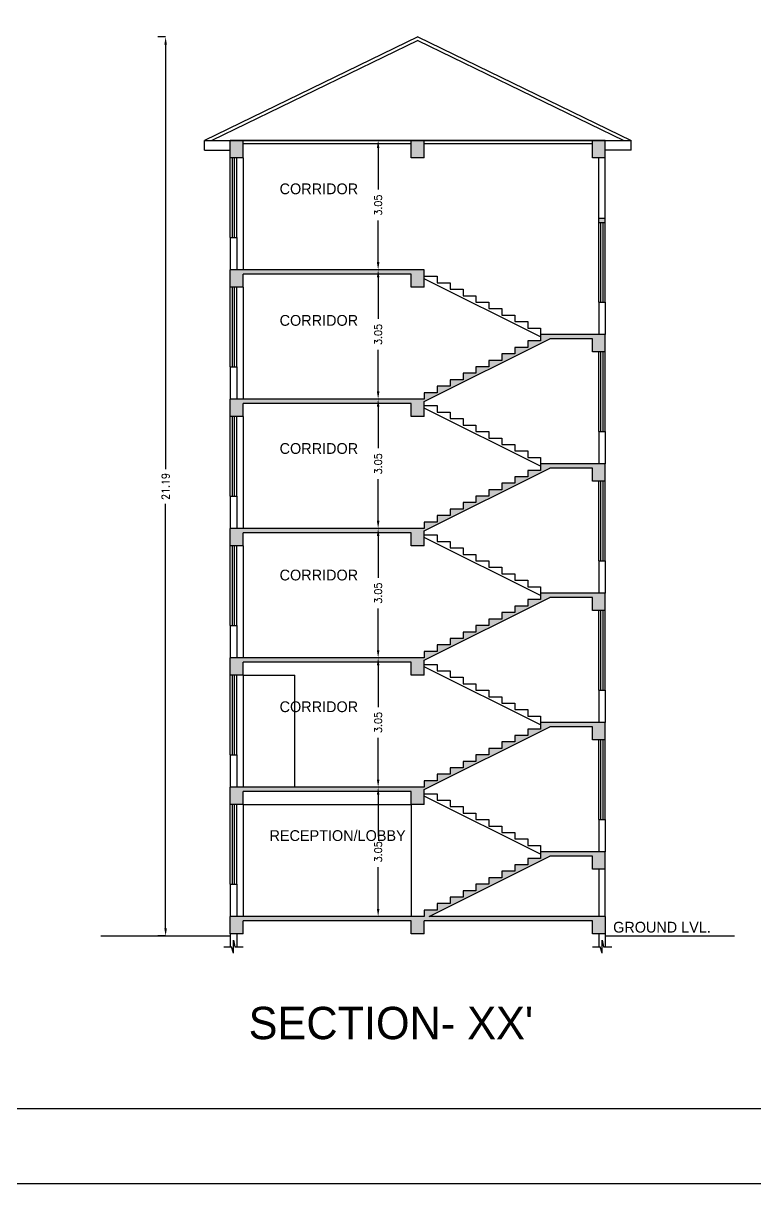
# Model space of a CAD drawing. Header units: metres. Extents: x 157 to 427, y 20 to 106.
# Drawn here: x 280.27 to 297.52, y 20.43 to 47.78 of the extents above; entities that cross this region are included whole.
import ezdxf

# ---------------------------------------------------------------- set-up
doc = ezdxf.new("R2010")
doc.units = ezdxf.units.M
doc.header["$MEASUREMENT"] = 0
for name, color, linetype in [('BLK_1_FLR_0_REGULAR_ROOM', 117, 'Continuous'), ('BLK_1_FLR_1_REGULAR_ROOM', 117, 'Continuous'), ('BLK_1_FLR_2_REGULAR_ROOM', 117, 'Continuous'), ('BLK_1_FLR_3_REGULAR_ROOM', 117, 'Continuous'), ('BLK_1_FLR_4_REGULAR_ROOM', 117, 'Continuous'), ('BLK_1_FLR_5_REGULAR_ROOM', 117, 'Continuous'), ('BLK_1_HT_OF_BLDG', 5, 'Continuous')]:
    doc.layers.add(name, color=color, linetype=linetype)
doc.styles.add('(B)SITE DIMENSION', font='GOTHIC.TTF', dxfattribs={"height": 18})
doc.styles.add('S3', font='arial.ttf', dxfattribs={"height": 225})
doc.styles.get("Standard").update_dxf_attribs({"font": 'standard'})
doc.dimstyles.new('STANDARD$0', dxfattribs={"dimscale": 100, "dimtxt": 2.5, "dimasz": 1.6, "dimexe": 2, "dimexo": 1, "dimgap": 1.5, "dimtad": 1, "dimdec": 0, "dimzin": 0, "dimdsep": 46, "dimtxsty": 'S3', "dimblk1": 'OBLIQUE', "dimblk2": 'OBLIQUE', "dimsah": 1, "dimcen": 1, "dimdle": 2, "dimclrd": 9, "dimclre": 9, "dimclrt": 7, "dimadec": 0, "dimazin": 0, "dimtfac": 1, "dimtdec": 0, "dimtofl": 0, "dimtmove": 0, "dimatfit": 3, "dimldrblk": 'OBLIQUE', "dimfxl": 1, "dimtolj": 1, "dimtzin": 0, "dimarcsym": 0})

# ---------------------------------------------------------------- blocks, each defined once
blk = doc.blocks.new('*D51')
at = {"layer": 'BLK_1_HT_OF_BLDG', "color": 0, "lineweight": -2}
for p, q in [((283.63, 47.456), (283.451, 47.456)), ((283.631, 47.276), (283.631, 37.272)), ((283.631, 26.446), (283.631, 36.45)), ((283.627, 26.266), (283.451, 26.266))]:
    blk.add_line(p, q, dxfattribs=at)
at = {"layer": 'BLK_1_HT_OF_BLDG', "color": 0}
for points in [[(283.601, 47.276), (283.661, 47.276), (283.631, 47.456)], [(283.601, 26.446), (283.661, 26.446), (283.631, 26.266)]]:
    blk.add_solid(points, dxfattribs=at)
at = {"layer": 'Defpoints', "color": 0}
for p in [(283.631, 47.456, 0.017), (283.631, 47.456), (283.631, 26.266, -2.98)]:
    blk.add_point(p, dxfattribs=at)
at = {"layer": 'BLK_1_HT_OF_BLDG', "color": 0, "insert": (283.631, 36.861), "char_height": 0.18, "attachment_point": 5, "rotation": 90}
blk.add_mtext('\\A1;21.19', dxfattribs=at)
blk = doc.blocks.new('*D58')
at = {"layer": 'BLK_1_FLR_0_REGULAR_ROOM', "color": 0, "lineweight": -2}
for p, q in [((288.641, 29.773), (288.462, 29.773)), ((288.642, 29.593), (288.642, 28.613)), ((288.642, 26.905), (288.642, 27.885)), ((288.641, 26.725), (288.462, 26.725))]:
    blk.add_line(p, q, dxfattribs=at)
at = {"layer": 'BLK_1_FLR_0_REGULAR_ROOM', "color": 0}
for points in [[(288.612, 29.593), (288.672, 29.593), (288.642, 29.773)], [(288.612, 26.905), (288.672, 26.905), (288.642, 26.725)]]:
    blk.add_solid(points, dxfattribs=at)
at = {"layer": 'Defpoints', "color": 0}
for p in [(288.642, 29.773, 0.017), (288.642, 29.773), (288.642, 26.725, 0.017)]:
    blk.add_point(p, dxfattribs=at)
at = {"layer": 'BLK_1_FLR_0_REGULAR_ROOM', "color": 0, "insert": (288.642, 28.249), "char_height": 0.18, "attachment_point": 5, "rotation": 90}
blk.add_mtext('\\A1;3.05', dxfattribs=at)
blk = doc.blocks.new('*D59')
at = {"layer": 'BLK_1_FLR_1_REGULAR_ROOM', "color": 0, "lineweight": -2}
for p, q in [((288.641, 32.822), (288.462, 32.822)), ((288.642, 32.642), (288.642, 31.662)), ((288.642, 29.953), (288.642, 30.933)), ((288.641, 29.773), (288.462, 29.773))]:
    blk.add_line(p, q, dxfattribs=at)
at = {"layer": 'BLK_1_FLR_1_REGULAR_ROOM', "color": 0}
for points in [[(288.612, 32.642), (288.672, 32.642), (288.642, 32.822)], [(288.612, 29.953), (288.672, 29.953), (288.642, 29.773)]]:
    blk.add_solid(points, dxfattribs=at)
at = {"layer": 'Defpoints', "color": 0}
for p in [(288.642, 32.822, 0.017), (288.642, 32.822), (288.642, 29.773, 0.017)]:
    blk.add_point(p, dxfattribs=at)
at = {"layer": 'BLK_1_FLR_1_REGULAR_ROOM', "color": 0, "insert": (288.642, 31.298), "char_height": 0.18, "attachment_point": 5, "rotation": 90}
blk.add_mtext('\\A1;3.05', dxfattribs=at)
blk = doc.blocks.new('*D60')
at = {"layer": 'BLK_1_FLR_2_REGULAR_ROOM', "color": 0, "lineweight": -2}
for p, q in [((288.641, 35.871), (288.462, 35.871)), ((288.642, 35.691), (288.642, 34.711)), ((288.642, 33.002), (288.642, 33.982)), ((288.641, 32.822), (288.462, 32.822))]:
    blk.add_line(p, q, dxfattribs=at)
at = {"layer": 'BLK_1_FLR_2_REGULAR_ROOM', "color": 0}
for points in [[(288.612, 35.691), (288.672, 35.691), (288.642, 35.871)], [(288.612, 33.002), (288.672, 33.002), (288.642, 32.822)]]:
    blk.add_solid(points, dxfattribs=at)
at = {"layer": 'Defpoints', "color": 0}
for p in [(288.642, 35.871, 0.017), (288.642, 35.871), (288.642, 32.822, 0.017)]:
    blk.add_point(p, dxfattribs=at)
at = {"layer": 'BLK_1_FLR_2_REGULAR_ROOM', "color": 0, "insert": (288.642, 34.346), "char_height": 0.18, "attachment_point": 5, "rotation": 90}
blk.add_mtext('\\A1;3.05', dxfattribs=at)
blk = doc.blocks.new('*D61')
at = {"layer": 'BLK_1_FLR_3_REGULAR_ROOM', "color": 0, "lineweight": -2}
for p, q in [((288.641, 38.92), (288.462, 38.92)), ((288.642, 38.74), (288.642, 37.76)), ((288.642, 36.051), (288.642, 37.031)), ((288.641, 35.871), (288.462, 35.871))]:
    blk.add_line(p, q, dxfattribs=at)
at = {"layer": 'BLK_1_FLR_3_REGULAR_ROOM', "color": 0}
for points in [[(288.612, 38.74), (288.672, 38.74), (288.642, 38.92)], [(288.612, 36.051), (288.672, 36.051), (288.642, 35.871)]]:
    blk.add_solid(points, dxfattribs=at)
at = {"layer": 'Defpoints', "color": 0}
for p in [(288.642, 38.92, 0.017), (288.642, 38.92), (288.642, 35.871, 0.017)]:
    blk.add_point(p, dxfattribs=at)
at = {"layer": 'BLK_1_FLR_3_REGULAR_ROOM', "color": 0, "insert": (288.642, 37.395), "char_height": 0.18, "attachment_point": 5, "rotation": 90}
blk.add_mtext('\\A1;3.05', dxfattribs=at)
blk = doc.blocks.new('*D62')
at = {"layer": 'BLK_1_FLR_4_REGULAR_ROOM', "color": 0, "lineweight": -2}
for p, q in [((288.641, 41.968), (288.462, 41.968)), ((288.642, 41.788), (288.642, 40.808)), ((288.642, 39.1), (288.642, 40.08)), ((288.641, 38.92), (288.462, 38.92))]:
    blk.add_line(p, q, dxfattribs=at)
at = {"layer": 'BLK_1_FLR_4_REGULAR_ROOM', "color": 0}
for points in [[(288.612, 41.788), (288.672, 41.788), (288.642, 41.968)], [(288.612, 39.1), (288.672, 39.1), (288.642, 38.92)]]:
    blk.add_solid(points, dxfattribs=at)
at = {"layer": 'Defpoints', "color": 0}
for p in [(288.642, 41.968, 0.017), (288.642, 41.968), (288.642, 38.92, 0.017)]:
    blk.add_point(p, dxfattribs=at)
at = {"layer": 'BLK_1_FLR_4_REGULAR_ROOM', "color": 0, "insert": (288.642, 40.444), "char_height": 0.18, "attachment_point": 5, "rotation": 90}
blk.add_mtext('\\A1;3.05', dxfattribs=at)
blk = doc.blocks.new('*D63')
at = {"layer": 'BLK_1_FLR_5_REGULAR_ROOM', "color": 0, "lineweight": -2}
for p, q in [((288.642, 45.017), (288.822, 45.017)), ((288.642, 44.837), (288.642, 43.857)), ((288.642, 42.148), (288.642, 43.129)), ((288.641, 41.968), (288.462, 41.968))]:
    blk.add_line(p, q, dxfattribs=at)
at = {"layer": 'BLK_1_FLR_5_REGULAR_ROOM', "color": 0}
for points in [[(288.612, 44.837), (288.672, 44.837), (288.642, 45.017)], [(288.612, 42.148), (288.672, 42.148), (288.642, 41.968)]]:
    blk.add_solid(points, dxfattribs=at)
at = {"layer": 'Defpoints', "color": 0}
for p in [(288.642, 45.017, 0.017), (288.642, 45.017), (288.642, 41.968, 0.017)]:
    blk.add_point(p, dxfattribs=at)
at = {"layer": 'BLK_1_FLR_5_REGULAR_ROOM', "color": 0, "insert": (288.642, 43.493), "char_height": 0.18, "attachment_point": 5, "rotation": 90}
blk.add_mtext('\\A1;3.05', dxfattribs=at)

msp = doc.modelspace()

# ---------------------------------------------------------------- hatches: boundary and pattern name
h = msp.add_hatch(color=256)
h.dxf.hatch_style = 1
h.paths.add_polyline_path([(285.46, 45.016), (285.155, 45.016), (285.155, 44.609), (285.46, 44.609)])
h.paths.add_polyline_path([(289.729, 45.016), (289.424, 45.016), (289.424, 44.609), (289.729, 44.609)])
h.paths.add_polyline_path([(293.997, 45.016), (293.692, 45.016), (293.692, 44.609), (293.997, 44.609)])
h.paths.add_polyline_path([(293.997, 43.186), (293.844, 43.186), (293.844, 43.085), (293.997, 43.085)])
h = msp.add_hatch(color=256)
h.dxf.hatch_style = 1
h.paths.add_polyline_path([(285.46, 41.865), (289.424, 41.865), (289.424, 41.56), (289.729, 41.56), (289.729, 41.967), (285.155, 41.967), (285.155, 41.56), (285.46, 41.56)])
h.paths.add_polyline_path([(289.729, 38.861), (292.688, 40.341), (293.692, 40.341), (293.692, 40.036), (293.997, 40.036), (293.997, 40.443), (292.472, 40.443), (292.472, 40.29), (292.168, 40.29), (292.168, 40.138), (291.863, 40.138), (291.863, 39.985), (291.558, 39.985), (291.558, 39.833), (291.253, 39.833), (291.253, 39.68), (290.948, 39.68), (290.948, 39.528), (290.643, 39.528), (290.643, 39.375), (290.338, 39.375), (290.338, 39.223), (290.033, 39.223), (290.033, 39.071), (289.729, 39.071), (289.729, 38.918), (285.155, 38.918), (285.155, 38.512), (285.46, 38.512), (285.46, 38.817), (289.424, 38.817), (289.424, 38.512), (289.729, 38.512)])
h = msp.add_hatch(color=256)
h.dxf.hatch_style = 1
h.paths.add_polyline_path([(285.46, 32.719), (289.424, 32.719), (289.424, 32.414), (289.729, 32.414), (289.729, 32.764), (292.688, 34.243), (293.692, 34.243), (293.692, 33.938), (293.997, 33.938), (293.997, 34.345), (292.472, 34.345), (292.472, 34.193), (292.168, 34.193), (292.168, 34.04), (291.863, 34.04), (291.863, 33.888), (291.558, 33.888), (291.558, 33.735), (291.253, 33.735), (291.253, 33.583), (290.948, 33.583), (290.948, 33.43), (290.643, 33.43), (290.643, 33.278), (290.338, 33.278), (290.338, 33.125), (290.033, 33.125), (290.033, 32.973), (289.729, 32.973), (289.729, 32.821), (285.155, 32.821), (285.155, 32.414), (285.46, 32.414)])
h.paths.add_polyline_path([(285.46, 35.768), (289.424, 35.768), (289.424, 35.463), (289.729, 35.463), (289.729, 35.813), (292.688, 37.292), (293.692, 37.292), (293.692, 36.987), (293.997, 36.987), (293.997, 37.394), (292.472, 37.394), (292.472, 37.241), (292.168, 37.241), (292.168, 37.089), (291.863, 37.089), (291.863, 36.936), (291.558, 36.936), (291.558, 36.784), (291.253, 36.784), (291.253, 36.632), (290.948, 36.632), (290.948, 36.479), (290.643, 36.479), (290.643, 36.327), (290.338, 36.327), (290.338, 36.174), (290.033, 36.174), (290.033, 36.022), (289.729, 36.022), (289.729, 35.869), (285.155, 35.869), (285.155, 35.463), (285.46, 35.463)])
h = msp.add_hatch(color=256)
h.dxf.hatch_style = 1
h.paths.add_polyline_path([(289.729, 26.621), (293.692, 26.621), (293.692, 26.317), (293.997, 26.317), (293.997, 26.723), (289.842, 26.723), (292.688, 28.146), (293.692, 28.146), (293.692, 27.841), (293.997, 27.841), (293.997, 28.247), (292.472, 28.247), (292.472, 28.095), (292.168, 28.095), (292.168, 27.943), (291.863, 27.943), (291.863, 27.79), (291.558, 27.79), (291.558, 27.638), (291.253, 27.638), (291.253, 27.485), (290.948, 27.485), (290.948, 27.333), (290.643, 27.333), (290.643, 27.18), (290.338, 27.18), (290.338, 27.028), (290.033, 27.028), (290.033, 26.875), (289.729, 26.875), (289.729, 26.723), (285.155, 26.723), (285.155, 26.317), (285.46, 26.317), (285.46, 26.621), (289.424, 26.621), (289.424, 26.317), (289.729, 26.317)])
h.paths.add_polyline_path([(289.729, 29.715), (292.688, 31.195), (293.692, 31.195), (293.692, 30.89), (293.997, 30.89), (293.997, 31.296), (292.472, 31.296), (292.472, 31.144), (292.168, 31.144), (292.168, 30.991), (291.863, 30.991), (291.863, 30.839), (291.558, 30.839), (291.558, 30.686), (291.253, 30.686), (291.253, 30.534), (290.948, 30.534), (290.948, 30.382), (290.643, 30.382), (290.643, 30.229), (290.338, 30.229), (290.338, 30.077), (290.033, 30.077), (290.033, 29.924), (289.729, 29.924), (289.729, 29.772), (285.155, 29.772), (285.155, 29.365), (285.46, 29.365), (285.46, 29.67), (289.424, 29.67), (289.424, 29.365), (289.729, 29.365)])

# ---------------------------------------------------------------- linework, layer by layer
for p, q in [((289.576, 47.455, -2.98), (284.546, 45.016, -2.98)), ((289.576, 47.37, -2.98), (284.72, 45.016, -2.98)), ((289.576, 47.455, -2.98), (294.607, 45.016, -2.98)), ((289.576, 47.37, -2.98), (294.432, 45.016, -2.98)), ((284.546, 45.016, -2.98), (294.607, 45.016, -2.98)), ((284.546, 44.787, -2.98), (284.546, 45.016, -2.98)), ((293.997, 45.016, -2.98), (285.155, 45.016, -2.98)), ((285.155, 44.609, -2.98), (285.155, 45.016, -2.98)), ((285.46, 44.609, -2.98), (285.46, 45.016, -2.98)), ((289.424, 44.939, -2.98), (285.46, 44.939, -2.98)), ((289.424, 44.609, -2.98), (289.424, 45.016, -2.98)), ((289.729, 44.609, -2.98), (289.729, 45.016, -2.98)), ((293.692, 44.939, -2.98), (289.729, 44.939, -2.98)), ((293.692, 44.609, -2.98), (293.692, 45.016, -2.98)), ((293.997, 43.085, -2.98), (293.997, 45.016, -2.98)), ((294.607, 44.787, -2.98), (294.607, 45.016, -2.98)), ((284.546, 44.787, -2.98), (285.155, 44.787, -2.98)), ((285.46, 44.609, -2.98), (285.155, 44.609, -2.98)), ((285.155, 42.729, -2.98), (285.155, 44.609, -2.98)), ((285.206, 42.729, -2.98), (285.206, 44.609, -2.98)), ((285.257, 42.729, -2.98), (285.257, 44.609, -2.98)), ((285.308, 42.729, -2.98), (285.308, 44.609, -2.98)), ((285.46, 44.609, -2.98), (285.46, 41.967, -2.98)), ((289.729, 44.609, -2.98), (289.424, 44.609, -2.98)), ((293.997, 44.609, -2.98), (293.692, 44.609, -2.98)), ((293.844, 43.085, -2.98), (293.844, 44.609, -2.98)), ((294.607, 44.787, -2.98), (293.997, 44.787, -2.98)), ((293.844, 43.186, -2.98), (293.997, 43.186, -2.98)), ((293.844, 41.205, -2.98), (293.844, 43.085, -2.98)), ((293.844, 43.085, -2.98), (293.997, 43.085, -2.98)), ((293.895, 41.205, -2.98), (293.895, 43.085, -2.98)), ((293.946, 41.205, -2.98), (293.946, 43.085, -2.98)), ((293.997, 41.205, -2.98), (293.997, 43.085, -2.98)), ((285.155, 42.729, -2.98), (285.308, 42.729, -2.98)), ((285.155, 42.729, -2.98), (285.155, 41.967, -2.98)), ((285.308, 42.729, -2.98), (285.308, 41.967, -2.98)), ((289.729, 41.967, -2.98), (285.155, 41.967, -2.98)), ((285.155, 41.56, -2.98), (285.155, 41.967, -2.98)), ((289.424, 41.865, -2.98), (285.46, 41.865, -2.98)), ((285.46, 41.56, -2.98), (285.46, 41.865, -2.98)), ((289.424, 41.56, -2.98), (289.424, 41.865, -2.98)), ((289.729, 41.56, -2.98), (289.729, 41.967, -2.98)), ((285.46, 41.56, -2.98), (285.155, 41.56, -2.98)), ((285.155, 39.68, -2.98), (285.155, 41.56, -2.98)), ((285.206, 39.68, -2.98), (285.206, 41.56, -2.98)), ((285.257, 39.68, -2.98), (285.257, 41.56, -2.98)), ((285.308, 39.68, -2.98), (285.308, 41.56, -2.98)), ((285.46, 41.56, -2.98), (285.46, 38.918, -2.98)), ((289.729, 41.56, -2.98), (289.424, 41.56, -2.98)), ((293.844, 41.205, -2.98), (293.844, 40.443, -2.98)), ((293.844, 41.205, -2.98), (293.997, 41.205, -2.98)), ((293.997, 41.205, -2.98), (293.997, 40.443, -2.98)), ((289.729, 38.861, -2.98), (292.688, 40.341, -2.98)), ((292.168, 40.29, -2.98), (292.168, 40.138, -2.98)), ((292.472, 40.29, -2.98), (292.168, 40.29, -2.98)), ((293.997, 40.443, -2.98), (292.472, 40.443, -2.98)), ((292.472, 40.443, -2.98), (292.472, 40.29, -2.98)), ((293.692, 40.341, -2.98), (292.688, 40.341, -2.98)), ((293.692, 40.036, -2.98), (293.692, 40.341, -2.98)), ((293.997, 40.036, -2.98), (293.997, 40.443, -2.98)), ((291.558, 39.985, -2.98), (291.558, 39.833, -2.98)), ((291.863, 39.985, -2.98), (291.558, 39.985, -2.98)), ((291.863, 40.138, -2.98), (291.863, 39.985, -2.98)), ((292.168, 40.138, -2.98), (291.863, 40.138, -2.98)), ((293.997, 40.036, -2.98), (293.692, 40.036, -2.98)), ((293.844, 38.156, -2.98), (293.844, 40.036, -2.98)), ((293.895, 38.156, -2.98), (293.895, 40.036, -2.98)), ((293.946, 38.156, -2.98), (293.946, 40.036, -2.98)), ((293.997, 38.156, -2.98), (293.997, 40.036, -2.98)), ((285.155, 39.68, -2.98), (285.308, 39.68, -2.98)), ((285.155, 39.68, -2.98), (285.155, 38.918, -2.98)), ((285.308, 39.68, -2.98), (285.308, 38.918, -2.98)), ((290.948, 39.68, -2.98), (290.948, 39.528, -2.98)), ((291.253, 39.68, -2.98), (290.948, 39.68, -2.98)), ((291.253, 39.833, -2.98), (291.253, 39.68, -2.98)), ((291.558, 39.833, -2.98), (291.253, 39.833, -2.98)), ((290.643, 39.528, -2.98), (290.643, 39.375, -2.98)), ((290.948, 39.528, -2.98), (290.643, 39.528, -2.98)), ((290.033, 39.223, -2.98), (290.033, 39.071, -2.98)), ((290.338, 39.223, -2.98), (290.033, 39.223, -2.98)), ((290.338, 39.375, -2.98), (290.338, 39.223, -2.98)), ((290.643, 39.375, -2.98), (290.338, 39.375, -2.98)), ((289.729, 38.918, -2.98), (285.155, 38.918, -2.98)), ((285.155, 38.512, -2.98), (285.155, 38.918, -2.98)), ((289.729, 39.071, -2.98), (289.729, 38.918, -2.98)), ((290.033, 39.071, -2.98), (289.729, 39.071, -2.98)), ((289.729, 38.512, -2.98), (289.729, 38.861, -2.98)), ((289.424, 38.817, -2.98), (285.46, 38.817, -2.98)), ((285.46, 38.512, -2.98), (285.46, 38.817, -2.98)), ((289.424, 38.512, -2.98), (289.424, 38.817, -2.98)), ((285.46, 38.512, -2.98), (285.155, 38.512, -2.98)), ((285.155, 36.632, -2.98), (285.155, 38.512, -2.98)), ((285.206, 36.632, -2.98), (285.206, 38.512, -2.98)), ((285.257, 36.632, -2.98), (285.257, 38.512, -2.98)), ((285.308, 36.632, -2.98), (285.308, 38.512, -2.98)), ((285.46, 38.512, -2.98), (285.46, 35.869, -2.98)), ((289.729, 38.512, -2.98), (289.424, 38.512, -2.98)), ((293.844, 38.156, -2.98), (293.844, 37.394, -2.98)), ((293.844, 38.156, -2.98), (293.997, 38.156, -2.98)), ((293.997, 38.156, -2.98), (293.997, 37.394, -2.98)), ((289.729, 35.813, -2.98), (292.688, 37.292, -2.98)), ((292.168, 37.241, -2.98), (292.168, 37.089, -2.98)), ((292.472, 37.241, -2.98), (292.168, 37.241, -2.98)), ((293.997, 37.394, -2.98), (292.472, 37.394, -2.98)), ((292.472, 37.394, -2.98), (292.472, 37.241, -2.98)), ((293.692, 37.292, -2.98), (292.688, 37.292, -2.98)), ((293.692, 36.987, -2.98), (293.692, 37.292, -2.98)), ((293.997, 36.987, -2.98), (293.997, 37.394, -2.98)), ((291.558, 36.936, -2.98), (291.558, 36.784, -2.98)), ((291.863, 36.936, -2.98), (291.558, 36.936, -2.98)), ((291.863, 37.089, -2.98), (291.863, 36.936, -2.98)), ((292.168, 37.089, -2.98), (291.863, 37.089, -2.98)), ((293.997, 36.987, -2.98), (293.692, 36.987, -2.98)), ((293.844, 35.107, -2.98), (293.844, 36.987, -2.98)), ((293.895, 35.107, -2.98), (293.895, 36.987, -2.98)), ((293.946, 35.107, -2.98), (293.946, 36.987, -2.98)), ((293.997, 35.107, -2.98), (293.997, 36.987, -2.98)), ((291.253, 36.784, -2.98), (291.253, 36.632, -2.98)), ((291.558, 36.784, -2.98), (291.253, 36.784, -2.98)), ((285.155, 36.632, -2.98), (285.308, 36.632, -2.98)), ((285.155, 36.632, -2.98), (285.155, 35.869, -2.98)), ((285.308, 36.632, -2.98), (285.308, 35.869, -2.98)), ((290.643, 36.479, -2.98), (290.643, 36.327, -2.98)), ((290.948, 36.479, -2.98), (290.643, 36.479, -2.98)), ((290.948, 36.632, -2.98), (290.948, 36.479, -2.98)), ((291.253, 36.632, -2.98), (290.948, 36.632, -2.98)), ((290.033, 36.174, -2.98), (290.033, 36.022, -2.98)), ((290.338, 36.174, -2.98), (290.033, 36.174, -2.98)), ((290.338, 36.327, -2.98), (290.338, 36.174, -2.98)), ((290.643, 36.327, -2.98), (290.338, 36.327, -2.98)), ((289.729, 35.869, -2.98), (285.155, 35.869, -2.98)), ((285.155, 35.463, -2.98), (285.155, 35.869, -2.98)), ((289.729, 36.022, -2.98), (289.729, 35.869, -2.98)), ((290.033, 36.022, -2.98), (289.729, 36.022, -2.98)), ((289.424, 35.768, -2.98), (285.46, 35.768, -2.98)), ((285.46, 35.463, -2.98), (285.46, 35.768, -2.98)), ((289.424, 35.463, -2.98), (289.424, 35.768, -2.98)), ((289.729, 35.463, -2.98), (289.729, 35.813, -2.98)), ((285.46, 35.463, -2.98), (285.155, 35.463, -2.98)), ((285.155, 33.583, -2.98), (285.155, 35.463, -2.98)), ((285.206, 33.583, -2.98), (285.206, 35.463, -2.98)), ((285.257, 33.583, -2.98), (285.257, 35.463, -2.98)), ((285.308, 33.583, -2.98), (285.308, 35.463, -2.98)), ((285.46, 35.463, -2.98), (285.46, 32.821, -2.98)), ((289.729, 35.463, -2.98), (289.424, 35.463, -2.98)), ((293.844, 35.107, -2.98), (293.844, 34.345, -2.98)), ((293.844, 35.107, -2.98), (293.997, 35.107, -2.98)), ((293.997, 35.107, -2.98), (293.997, 34.345, -2.98)), ((289.729, 32.764, -2.98), (292.688, 34.243, -2.98)), ((293.997, 34.345, -2.98), (292.472, 34.345, -2.98)), ((292.472, 34.345, -2.98), (292.472, 34.193, -2.98)), ((293.692, 34.243, -2.98), (292.688, 34.243, -2.98)), ((293.692, 33.938, -2.98), (293.692, 34.243, -2.98)), ((293.997, 33.938, -2.98), (293.997, 34.345, -2.98)), ((291.863, 34.04, -2.98), (291.863, 33.888, -2.98)), ((292.168, 34.04, -2.98), (291.863, 34.04, -2.98)), ((292.168, 34.193, -2.98), (292.168, 34.04, -2.98)), ((292.472, 34.193, -2.98), (292.168, 34.193, -2.98)), ((293.997, 33.938, -2.98), (293.692, 33.938, -2.98)), ((293.844, 32.058, -2.98), (293.844, 33.938, -2.98)), ((293.895, 32.058, -2.98), (293.895, 33.938, -2.98)), ((293.946, 32.058, -2.98), (293.946, 33.938, -2.98)), ((293.997, 32.058, -2.98), (293.997, 33.938, -2.98)), ((291.253, 33.735, -2.98), (291.253, 33.583, -2.98)), ((291.558, 33.735, -2.98), (291.253, 33.735, -2.98)), ((291.558, 33.888, -2.98), (291.558, 33.735, -2.98)), ((291.863, 33.888, -2.98), (291.558, 33.888, -2.98)), ((285.155, 33.583, -2.98), (285.308, 33.583, -2.98)), ((285.155, 33.583, -2.98), (285.155, 32.821, -2.98)), ((285.308, 33.583, -2.98), (285.308, 32.821, -2.98)), ((290.643, 33.43, -2.98), (290.643, 33.278, -2.98)), ((290.948, 33.43, -2.98), (290.643, 33.43, -2.98)), ((290.948, 33.583, -2.98), (290.948, 33.43, -2.98)), ((291.253, 33.583, -2.98), (290.948, 33.583, -2.98)), ((290.033, 33.125, -2.98), (290.033, 32.973, -2.98)), ((290.338, 33.125, -2.98), (290.033, 33.125, -2.98)), ((290.338, 33.278, -2.98), (290.338, 33.125, -2.98)), ((290.643, 33.278, -2.98), (290.338, 33.278, -2.98)), ((289.729, 32.973, -2.98), (289.729, 32.821, -2.98)), ((290.033, 32.973, -2.98), (289.729, 32.973, -2.98)), ((289.729, 32.821, -2.98), (285.155, 32.821, -2.98)), ((285.155, 32.414, -2.98), (285.155, 32.821, -2.98)), ((289.424, 32.719, -2.98), (285.46, 32.719, -2.98)), ((285.46, 32.414, -2.98), (285.46, 32.719, -2.98)), ((289.424, 32.414, -2.98), (289.424, 32.719, -2.98)), ((289.729, 32.414, -2.98), (289.729, 32.764, -2.98)), ((285.46, 32.414, -2.98), (285.155, 32.414, -2.98)), ((285.155, 30.534, -2.98), (285.155, 32.414, -2.98)), ((285.206, 30.534, -2.98), (285.206, 32.414, -2.98)), ((285.257, 30.534, -2.98), (285.257, 32.414, -2.98)), ((285.308, 30.534, -2.98), (285.308, 32.414, -2.98)), ((285.46, 32.414, -2.98), (285.46, 29.772, -2.98)), ((285.46, 32.414, -2.98), (286.68, 32.414, -2.98)), ((286.68, 29.772, -2.98), (286.68, 32.414, -2.98)), ((289.729, 32.414, -2.98), (289.424, 32.414, -2.98)), ((293.844, 32.058, -2.98), (293.844, 31.296, -2.98)), ((293.844, 32.058, -2.98), (293.997, 32.058, -2.98)), ((293.997, 32.058, -2.98), (293.997, 31.296, -2.98)), ((289.729, 29.715, -2.98), (292.688, 31.195, -2.98)), ((293.997, 31.296, -2.98), (292.472, 31.296, -2.98)), ((292.472, 31.296, -2.98), (292.472, 31.144, -2.98)), ((293.692, 31.195, -2.98), (292.688, 31.195, -2.98)), ((293.692, 30.89, -2.98), (293.692, 31.195, -2.98)), ((293.997, 30.89, -2.98), (293.997, 31.296, -2.98)), ((291.863, 30.991, -2.98), (291.863, 30.839, -2.98)), ((292.168, 30.991, -2.98), (291.863, 30.991, -2.98)), ((292.168, 31.144, -2.98), (292.168, 30.991, -2.98)), ((292.472, 31.144, -2.98), (292.168, 31.144, -2.98)), ((291.253, 30.686, -2.98), (291.253, 30.534, -2.98)), ((291.558, 30.686, -2.98), (291.253, 30.686, -2.98)), ((291.558, 30.839, -2.98), (291.558, 30.686, -2.98)), ((291.863, 30.839, -2.98), (291.558, 30.839, -2.98)), ((293.997, 30.89, -2.98), (293.692, 30.89, -2.98)), ((293.844, 29.01, -2.98), (293.844, 30.89, -2.98)), ((293.895, 29.01, -2.98), (293.895, 30.89, -2.98)), ((293.946, 29.01, -2.98), (293.946, 30.89, -2.98)), ((293.997, 29.01, -2.98), (293.997, 30.89, -2.98)), ((285.155, 30.534, -2.98), (285.308, 30.534, -2.98)), ((285.155, 30.534, -2.98), (285.155, 29.772, -2.98)), ((285.308, 30.534, -2.98), (285.308, 29.772, -2.98)), ((290.643, 30.382, -2.98), (290.643, 30.229, -2.98)), ((290.948, 30.382, -2.98), (290.643, 30.382, -2.98)), ((290.948, 30.534, -2.98), (290.948, 30.382, -2.98)), ((291.253, 30.534, -2.98), (290.948, 30.534, -2.98)), ((290.338, 30.229, -2.98), (290.338, 30.077, -2.98)), ((290.643, 30.229, -2.98), (290.338, 30.229, -2.98)), ((289.729, 29.924, -2.98), (289.729, 29.772, -2.98)), ((290.033, 29.924, -2.98), (289.729, 29.924, -2.98)), ((290.033, 30.077, -2.98), (290.033, 29.924, -2.98)), ((290.338, 30.077, -2.98), (290.033, 30.077, -2.98)), ((289.729, 29.772, -2.98), (285.155, 29.772, -2.98)), ((285.155, 29.365, -2.98), (285.155, 29.772, -2.98)), ((289.424, 29.67, -2.98), (285.46, 29.67, -2.98)), ((285.46, 29.365, -2.98), (285.46, 29.67, -2.98)), ((289.424, 29.365, -2.98), (289.424, 29.67, -2.98)), ((289.729, 29.365, -2.98), (289.729, 29.715, -2.98)), ((285.46, 29.365, -2.98), (285.155, 29.365, -2.98)), ((285.155, 27.485, -2.98), (285.155, 29.365, -2.98)), ((285.206, 27.485, -2.98), (285.206, 29.365, -2.98)), ((285.257, 27.485, -2.98), (285.257, 29.365, -2.98)), ((285.308, 27.485, -2.98), (285.308, 29.365, -2.98)), ((285.46, 29.365, -2.98), (285.46, 26.723, -2.98)), ((285.46, 29.365, -2.98), (289.424, 29.365, -2.98)), ((289.729, 29.365, -2.98), (289.424, 29.365, -2.98)), ((289.424, 29.365, -2.98), (289.424, 26.723, -2.98)), ((293.844, 29.01, -2.98), (293.844, 28.247, -2.98)), ((293.844, 29.01, -2.98), (293.997, 29.01, -2.98)), ((293.997, 29.01, -2.98), (293.997, 28.247, -2.98)), ((293.997, 28.247, -2.98), (292.472, 28.247, -2.98)), ((292.472, 28.247, -2.98), (292.472, 28.095, -2.98)), ((293.997, 27.841, -2.98), (293.997, 28.247, -2.98)), ((289.842, 26.723, -2.98), (292.688, 28.146, -2.98)), ((291.863, 27.943, -2.98), (291.863, 27.79, -2.98)), ((292.168, 27.943, -2.98), (291.863, 27.943, -2.98)), ((292.168, 28.095, -2.98), (292.168, 27.943, -2.98)), ((292.472, 28.095, -2.98), (292.168, 28.095, -2.98)), ((293.692, 28.146, -2.98), (292.688, 28.146, -2.98)), ((293.692, 27.841, -2.98), (293.692, 28.146, -2.98)), ((291.253, 27.638, -2.98), (291.253, 27.485, -2.98)), ((291.558, 27.638, -2.98), (291.253, 27.638, -2.98)), ((291.558, 27.79, -2.98), (291.558, 27.638, -2.98)), ((291.863, 27.79, -2.98), (291.558, 27.79, -2.98)), ((293.997, 27.841, -2.98), (293.692, 27.841, -2.98)), ((293.844, 27.841, -2.98), (293.844, 26.723, -2.98)), ((293.997, 26.723, -2.98), (293.997, 27.841, -2.98)), ((285.155, 27.485, -2.98), (285.308, 27.485, -2.98)), ((285.155, 27.485, -2.98), (285.155, 26.723, -2.98)), ((285.308, 27.485, -2.98), (285.308, 26.723, -2.98)), ((290.948, 27.485, -2.98), (290.948, 27.333, -2.98)), ((291.253, 27.485, -2.98), (290.948, 27.485, -2.98)), ((290.338, 27.18, -2.98), (290.338, 27.028, -2.98)), ((290.643, 27.18, -2.98), (290.338, 27.18, -2.98)), ((290.643, 27.333, -2.98), (290.643, 27.18, -2.98)), ((290.948, 27.333, -2.98), (290.643, 27.333, -2.98)), ((289.729, 26.875, -2.98), (289.729, 26.723, -2.98)), ((290.033, 26.875, -2.98), (289.729, 26.875, -2.98)), ((290.033, 27.028, -2.98), (290.033, 26.875, -2.98)), ((290.338, 27.028, -2.98), (290.033, 27.028, -2.98)), ((289.729, 26.723, -2.98), (285.155, 26.723, -2.98)), ((285.155, 26.317, -2.98), (285.155, 26.723, -2.98)), ((289.424, 26.621, -2.98), (285.46, 26.621, -2.98)), ((285.46, 26.317, -2.98), (285.46, 26.621, -2.98)), ((289.424, 26.317, -2.98), (289.424, 26.621, -2.98)), ((293.692, 26.621, -2.98), (289.729, 26.621, -2.98)), ((289.729, 26.317, -2.98), (289.729, 26.621, -2.98)), ((293.997, 26.723, -2.98), (289.842, 26.723, -2.98)), ((293.692, 26.317, -2.98), (293.692, 26.621, -2.98)), ((293.997, 26.723, -2.98), (293.997, 26.317, -2.98)), ((282.107, 26.266, -2.98), (285.155, 26.266, -2.98)), ((285.46, 26.317, -2.98), (285.155, 26.317, -2.98)), ((285.155, 26.317, -2.98), (285.155, 26.012, -2.98)), ((285.308, 26.317, -2.98), (285.308, 26.012, -2.98)), ((289.729, 26.317, -2.98), (289.424, 26.317, -2.98)), ((293.997, 26.317, -2.98), (293.692, 26.317, -2.98)), ((293.844, 26.317, -2.98), (293.844, 26.012, -2.98)), ((293.997, 26.317, -2.98), (293.997, 26.012, -2.98)), ((293.997, 26.266, -2.98), (297.046, 26.266, -2.98)), ((285.003, 26.012, -2.98), (285.188, 26.012, -2.98)), ((285.232, 25.859, -2.98), (285.188, 26.012, -2.98)), ((285.232, 25.859, -2.98), (285.232, 26.164, -2.98)), ((285.232, 26.164, -2.98), (285.265, 26.012, -2.98)), ((285.265, 26.012, -2.98), (285.46, 26.012, -2.98)), ((293.692, 26.012, -2.98), (293.877, 26.012, -2.98)), ((293.921, 25.859, -2.98), (293.877, 26.012, -2.98)), ((293.921, 25.859, -2.98), (293.921, 26.164, -2.98)), ((293.921, 26.164, -2.98), (293.954, 26.012, -2.98)), ((293.954, 26.012, -2.98), (294.149, 26.012, -2.98))]:
    msp.add_line(p, q)
at = {"ltscale": 5}
for p, q in [((289.729, 41.814, -2.98), (290.033, 41.814, -2.98)), ((292.472, 40.386, -2.98), (289.729, 41.758, -2.98)), ((290.033, 41.814, -2.98), (290.033, 41.662, -2.98)), ((290.033, 41.662, -2.98), (290.338, 41.662, -2.98)), ((290.338, 41.662, -2.98), (290.338, 41.51, -2.98)), ((290.338, 41.51, -2.98), (290.643, 41.51, -2.98)), ((290.643, 41.51, -2.98), (290.643, 41.357, -2.98)), ((290.643, 41.357, -2.98), (290.948, 41.357, -2.98)), ((290.948, 41.357, -2.98), (290.948, 41.205, -2.98)), ((290.948, 41.205, -2.98), (291.253, 41.205, -2.98)), ((291.253, 41.205, -2.98), (291.253, 41.052, -2.98)), ((291.253, 41.052, -2.98), (291.558, 41.052, -2.98)), ((291.558, 41.052, -2.98), (291.558, 40.9, -2.98)), ((291.558, 40.9, -2.98), (291.863, 40.9, -2.98)), ((291.863, 40.9, -2.98), (291.863, 40.747, -2.98)), ((291.863, 40.747, -2.98), (292.168, 40.747, -2.98)), ((292.168, 40.747, -2.98), (292.168, 40.595, -2.98)), ((292.168, 40.595, -2.98), (292.472, 40.595, -2.98)), ((292.472, 40.595, -2.98), (292.472, 40.443, -2.98)), ((289.729, 38.766, -2.98), (290.033, 38.766, -2.98)), ((292.472, 37.337, -2.98), (289.729, 38.709, -2.98)), ((290.033, 38.766, -2.98), (290.033, 38.613, -2.98)), ((290.033, 38.613, -2.98), (290.338, 38.613, -2.98)), ((290.338, 38.613, -2.98), (290.338, 38.461, -2.98)), ((290.338, 38.461, -2.98), (290.643, 38.461, -2.98)), ((290.643, 38.461, -2.98), (290.643, 38.308, -2.98)), ((290.643, 38.308, -2.98), (290.948, 38.308, -2.98)), ((290.948, 38.308, -2.98), (290.948, 38.156, -2.98)), ((290.948, 38.156, -2.98), (291.253, 38.156, -2.98)), ((291.253, 38.156, -2.98), (291.253, 38.003, -2.98)), ((291.253, 38.003, -2.98), (291.558, 38.003, -2.98)), ((291.558, 38.003, -2.98), (291.558, 37.851, -2.98)), ((291.558, 37.851, -2.98), (291.863, 37.851, -2.98)), ((291.863, 37.851, -2.98), (291.863, 37.699, -2.98)), ((291.863, 37.699, -2.98), (292.168, 37.699, -2.98)), ((292.168, 37.699, -2.98), (292.168, 37.546, -2.98)), ((292.168, 37.546, -2.98), (292.472, 37.546, -2.98)), ((292.472, 37.546, -2.98), (292.472, 37.394, -2.98)), ((289.729, 35.717, -2.98), (290.033, 35.717, -2.98)), ((292.472, 34.288, -2.98), (289.729, 35.66, -2.98)), ((290.033, 35.717, -2.98), (290.033, 35.564, -2.98)), ((290.033, 35.564, -2.98), (290.338, 35.564, -2.98)), ((290.338, 35.564, -2.98), (290.338, 35.412, -2.98)), ((290.338, 35.412, -2.98), (290.643, 35.412, -2.98)), ((290.643, 35.412, -2.98), (290.643, 35.26, -2.98)), ((290.643, 35.26, -2.98), (290.948, 35.26, -2.98)), ((290.948, 35.26, -2.98), (290.948, 35.107, -2.98)), ((290.948, 35.107, -2.98), (291.253, 35.107, -2.98)), ((291.253, 35.107, -2.98), (291.253, 34.955, -2.98)), ((291.253, 34.955, -2.98), (291.558, 34.955, -2.98)), ((291.558, 34.955, -2.98), (291.558, 34.802, -2.98)), ((291.558, 34.802, -2.98), (291.863, 34.802, -2.98)), ((291.863, 34.802, -2.98), (291.863, 34.65, -2.98)), ((291.863, 34.65, -2.98), (292.168, 34.65, -2.98)), ((292.168, 34.65, -2.98), (292.168, 34.497, -2.98)), ((292.168, 34.497, -2.98), (292.472, 34.497, -2.98)), ((292.472, 34.497, -2.98), (292.472, 34.345, -2.98)), ((289.729, 32.668, -2.98), (290.033, 32.668, -2.98)), ((292.472, 31.239, -2.98), (289.729, 32.611, -2.98)), ((290.033, 32.668, -2.98), (290.033, 32.516, -2.98)), ((290.033, 32.516, -2.98), (290.338, 32.516, -2.98)), ((290.338, 32.516, -2.98), (290.338, 32.363, -2.98)), ((290.338, 32.363, -2.98), (290.643, 32.363, -2.98)), ((290.643, 32.363, -2.98), (290.643, 32.211, -2.98)), ((290.643, 32.211, -2.98), (290.948, 32.211, -2.98)), ((290.948, 32.211, -2.98), (290.948, 32.058, -2.98)), ((290.948, 32.058, -2.98), (291.253, 32.058, -2.98)), ((291.253, 32.058, -2.98), (291.253, 31.906, -2.98)), ((291.253, 31.906, -2.98), (291.558, 31.906, -2.98)), ((291.558, 31.906, -2.98), (291.558, 31.753, -2.98)), ((291.558, 31.753, -2.98), (291.863, 31.753, -2.98)), ((291.863, 31.753, -2.98), (291.863, 31.601, -2.98)), ((291.863, 31.601, -2.98), (292.168, 31.601, -2.98)), ((292.168, 31.601, -2.98), (292.168, 31.449, -2.98)), ((292.168, 31.449, -2.98), (292.472, 31.449, -2.98)), ((292.472, 31.449, -2.98), (292.472, 31.296, -2.98)), ((289.729, 29.619, -2.98), (290.033, 29.619, -2.98)), ((292.472, 28.191, -2.98), (289.729, 29.563, -2.98)), ((290.033, 29.619, -2.98), (290.033, 29.467, -2.98)), ((290.033, 29.467, -2.98), (290.338, 29.467, -2.98)), ((290.338, 29.467, -2.98), (290.338, 29.314, -2.98)), ((290.338, 29.314, -2.98), (290.643, 29.314, -2.98)), ((290.643, 29.314, -2.98), (290.643, 29.162, -2.98)), ((290.643, 29.162, -2.98), (290.948, 29.162, -2.98)), ((290.948, 29.162, -2.98), (290.948, 29.01, -2.98)), ((290.948, 29.01, -2.98), (291.253, 29.01, -2.98)), ((291.253, 29.01, -2.98), (291.253, 28.857, -2.98)), ((291.253, 28.857, -2.98), (291.558, 28.857, -2.98)), ((291.558, 28.857, -2.98), (291.558, 28.705, -2.98)), ((291.558, 28.705, -2.98), (291.863, 28.705, -2.98)), ((291.863, 28.705, -2.98), (291.863, 28.552, -2.98)), ((291.863, 28.552, -2.98), (292.168, 28.552, -2.98)), ((292.168, 28.552, -2.98), (292.168, 28.4, -2.98)), ((292.168, 28.4, -2.98), (292.472, 28.4, -2.98)), ((292.472, 28.4, -2.98), (292.472, 28.247, -2.98))]:
    msp.add_line(p, q, dxfattribs=at)
at = {"extrusion": (-0.009655, 0, 0.999953), "elevation": -2.419}
for points in [[(250.515, 105.629), (379.488, 105.629), (379.488, 20.425), (250.515, 20.425)], [(252.282, 103.862), (377.72, 103.862), (377.72, 22.193), (252.282, 22.193)]]:
    msp.add_lwpolyline(points, close=True, dxfattribs=at)

# ---------------------------------------------------------------- texts
at = {"char_height": 0.25407, "width": 4.16857, "attachment_point": 2}
for s, insert in [('{\\fCentury Gothic|b0|i0|c0|p34;CORRIDOR}', (287.244, 44.003, -2.98)), ('{\\fCentury Gothic|b0|i0|c0|p34;CORRIDOR}', (287.244, 40.902, -2.98)), ('{\\fCentury Gothic|b0|i0|c0|p34;CORRIDOR}', (287.244, 37.883, -2.98)), ('{\\fCentury Gothic|b0|i0|c0|p34;CORRIDOR}', (287.244, 34.9, -2.98)), ('{\\fCentury Gothic|b0|i0|c0|p34;CORRIDOR}', (287.244, 31.796, -2.98)), ('{\\fCentury Gothic|b0|i0|c0|p34;RECEPTION/LOBBY}', (287.686, 28.759, -2.98)), ('{\\fCentury Gothic|b0|i0|c0|p34;GROUND LVL.}', (295.334, 26.6, -2.98))]:
    msp.add_mtext(s, dxfattribs=dict(at, insert=insert))
at = {"insert": (285.589, 24.596, 6.41), "char_height": 0.7622, "width": 21.72447, "attachment_point": 1, "style": '(B)SITE DIMENSION'}
msp.add_mtext("{\\fCityBlueprint|b0|i0|c2|p2;SECTION- XX'}", dxfattribs=at)

# ---------------------------------------------------------------- dimensions: what is measured, and where the dimension line sits
at = {"layer": 'BLK_1_FLR_0_REGULAR_ROOM'}
dim = msp.add_linear_dim(base=(288.642, 29.773), p1=(288.642, 26.725, 0.017), p2=(288.642, 29.773, 0.017), angle=90, dimstyle='STANDARD$0', override={"dimscale": 1, "dimtxt": 0.18, "dimasz": 0.18, "dimexe": 0.18, "dimexo": 0.0625, "dimgap": 0.09, "dimtad": 0, "dimtoh": 1, "dimdec": 2, "dimtxsty": 'standard', "dimsah": 0, "dimcen": 0.09, "dimdle": 0, "dimclrd": 0, "dimclre": 0, "dimclrt": 0, "dimtdec": 4, "dimfxl": 7, "dimfxlon": 1}, dxfattribs=at)
dim.commit()
dim.dimension.update_dxf_attribs({"geometry": '*D58', "text_midpoint": (288.642, 28.249)})
at = {"layer": 'BLK_1_FLR_1_REGULAR_ROOM'}
dim = msp.add_linear_dim(base=(288.642, 32.822), p1=(288.642, 29.773, 0.017), p2=(288.642, 32.822, 0.017), angle=90, dimstyle='STANDARD$0', override={"dimscale": 1, "dimtxt": 0.18, "dimasz": 0.18, "dimexe": 0.18, "dimexo": 0.0625, "dimgap": 0.09, "dimtad": 0, "dimtoh": 1, "dimdec": 2, "dimtxsty": 'standard', "dimsah": 0, "dimcen": 0.09, "dimdle": 0, "dimclrd": 0, "dimclre": 0, "dimclrt": 0, "dimtdec": 4, "dimfxl": 7, "dimfxlon": 1}, dxfattribs=at)
dim.commit()
dim.dimension.update_dxf_attribs({"geometry": '*D59', "text_midpoint": (288.642, 31.298)})
at = {"layer": 'BLK_1_FLR_2_REGULAR_ROOM'}
dim = msp.add_linear_dim(base=(288.642, 35.871), p1=(288.642, 32.822, 0.017), p2=(288.642, 35.871, 0.017), angle=90, dimstyle='STANDARD$0', override={"dimscale": 1, "dimtxt": 0.18, "dimasz": 0.18, "dimexe": 0.18, "dimexo": 0.0625, "dimgap": 0.09, "dimtad": 0, "dimtoh": 1, "dimdec": 2, "dimtxsty": 'standard', "dimsah": 0, "dimcen": 0.09, "dimdle": 0, "dimclrd": 0, "dimclre": 0, "dimclrt": 0, "dimtdec": 4, "dimfxl": 7, "dimfxlon": 1}, dxfattribs=at)
dim.commit()
dim.dimension.update_dxf_attribs({"geometry": '*D60', "text_midpoint": (288.642, 34.346)})
at = {"layer": 'BLK_1_FLR_3_REGULAR_ROOM'}
dim = msp.add_linear_dim(base=(288.642, 38.92), p1=(288.642, 35.871, 0.017), p2=(288.642, 38.92, 0.017), angle=90, dimstyle='STANDARD$0', override={"dimscale": 1, "dimtxt": 0.18, "dimasz": 0.18, "dimexe": 0.18, "dimexo": 0.0625, "dimgap": 0.09, "dimtad": 0, "dimtoh": 1, "dimdec": 2, "dimtxsty": 'standard', "dimsah": 0, "dimcen": 0.09, "dimdle": 0, "dimclrd": 0, "dimclre": 0, "dimclrt": 0, "dimtdec": 4, "dimfxl": 7, "dimfxlon": 1}, dxfattribs=at)
dim.commit()
dim.dimension.update_dxf_attribs({"geometry": '*D61', "text_midpoint": (288.642, 37.395)})
at = {"layer": 'BLK_1_FLR_4_REGULAR_ROOM'}
dim = msp.add_linear_dim(base=(288.642, 41.968), p1=(288.642, 38.92, 0.017), p2=(288.642, 41.968, 0.017), angle=90, dimstyle='STANDARD$0', override={"dimscale": 1, "dimtxt": 0.18, "dimasz": 0.18, "dimexe": 0.18, "dimexo": 0.0625, "dimgap": 0.09, "dimtad": 0, "dimtoh": 1, "dimdec": 2, "dimtxsty": 'standard', "dimsah": 0, "dimcen": 0.09, "dimdle": 0, "dimclrd": 0, "dimclre": 0, "dimclrt": 0, "dimtdec": 4, "dimfxl": 7, "dimfxlon": 1}, dxfattribs=at)
dim.commit()
dim.dimension.update_dxf_attribs({"geometry": '*D62', "text_midpoint": (288.642, 40.444)})
at = {"layer": 'BLK_1_FLR_5_REGULAR_ROOM'}
dim = msp.add_linear_dim(base=(288.642, 45.017), p1=(288.642, 41.968, 0.017), p2=(288.642, 45.017, 0.017), angle=90, dimstyle='STANDARD$0', override={"dimscale": 1, "dimtxt": 0.18, "dimasz": 0.18, "dimexe": 0.18, "dimexo": 0.0625, "dimgap": 0.09, "dimtad": 0, "dimtoh": 1, "dimdec": 2, "dimtxsty": 'standard', "dimsah": 0, "dimcen": 0.09, "dimdle": 0, "dimclrd": 0, "dimclre": 0, "dimclrt": 0, "dimtdec": 4, "dimfxl": 7, "dimfxlon": 1}, dxfattribs=at)
dim.commit()
dim.dimension.update_dxf_attribs({"geometry": '*D63', "text_midpoint": (288.642, 43.493)})
at = {"layer": 'BLK_1_HT_OF_BLDG'}
dim = msp.add_linear_dim(base=(283.631, 47.456), p1=(283.631, 26.266, -2.98), p2=(283.631, 47.456, 0.017), angle=90, dimstyle='STANDARD$0', override={"dimscale": 1, "dimtxt": 0.18, "dimasz": 0.18, "dimexe": 0.18, "dimexo": 0.0625, "dimgap": 0.09, "dimtad": 0, "dimtoh": 1, "dimdec": 2, "dimtxsty": 'standard', "dimsah": 0, "dimcen": 0.09, "dimdle": 0, "dimclrd": 0, "dimclre": 0, "dimclrt": 0, "dimtdec": 4, "dimfxl": 7, "dimfxlon": 1}, dxfattribs=at)
dim.commit()
dim.dimension.update_dxf_attribs({"geometry": '*D51', "text_midpoint": (283.631, 36.861)})

doc.saveas('drawing.dxf')
